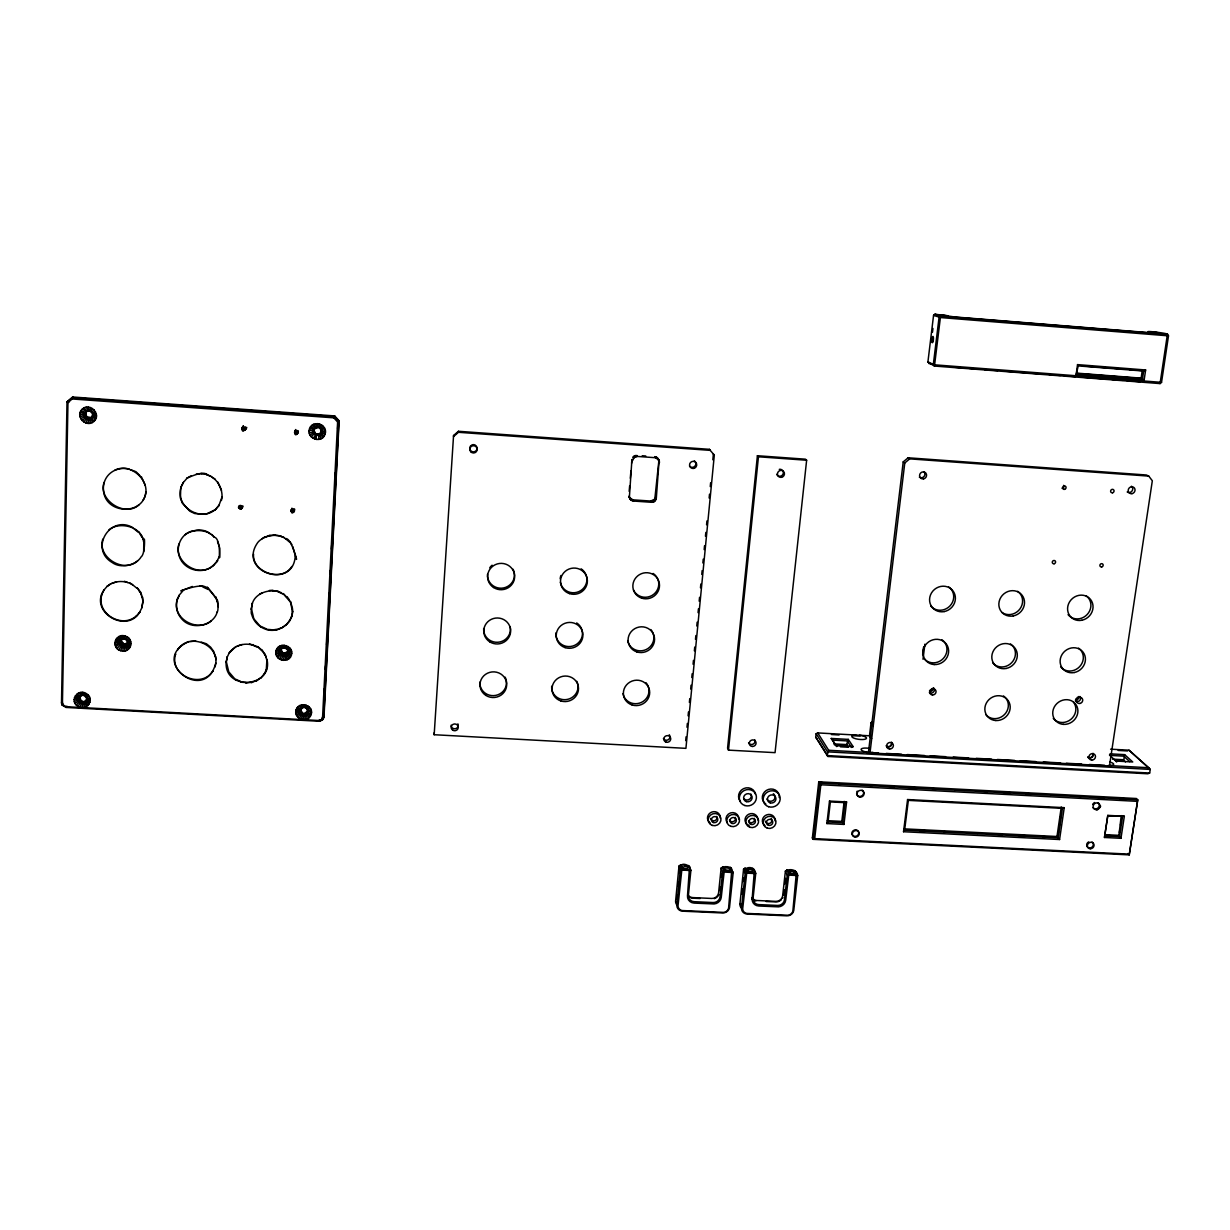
<?xml version="1.0" encoding="UTF-8"?>
<svg xmlns="http://www.w3.org/2000/svg" width="1230" height="1230" viewBox="0 0 1230 1230"><rect width="100%" height="100%" fill="white"/><g stroke="black" fill="none" stroke-linecap="round" stroke-linejoin="round"><path stroke-width="1.5" d="M62.438 703.176L67.958 402.641L72.14 398.966L333.837 417.831L337.62 422.028L322.568 717.444L321.445 719.704L318.954 720.519L65.928 706.697L63.422 705.59L61.5 702.868L67.004 401.918L72.785 397.013L334.714 415.925L339.126 420.829L324.043 715.952L322.291 720.18L319.047 721.257L66.051 707.45L62.084 705.067L61.5 702.868L62.392 701.592M434.175 734.725L453.562 435.497L458.436 431.284L709.372 449.319L714.307 455.162L685.925 748.347L434.175 734.725L434.221 732.726M324.059 694.458L324.351 688.723M325.335 669.612L325.535 665.784M326.596 644.751L326.796 640.922M327.764 621.811L327.964 617.983M329.04 596.95L329.24 593.137M330.209 574.01L330.409 570.182M331.47 549.149L331.67 545.336M333.914 501.348L334.114 497.535M335.175 476.502L335.375 472.674M337.62 428.701L337.82 424.873M629.16 491.354L629.652 485.742M630.298 478.239L630.944 470.752M631.605 463.264L631.928 459.513L629.452 496.305L630.144 499.073L633.542 501.056L651.454 502.286L654.252 501.563L656.313 498.15L659.126 460.235L655.436 457.714L637.448 456.438L634.157 457.529L632.558 460.604M629.868 498.58L629.237 497.366L632.912 499.841L650.747 501.056L654.806 499.119L658.803 461.419L657.773 458.175L659.126 460.235M685.694 740.614L686.063 736.801M686.986 727.253L687.355 723.424M688.093 715.783L688.462 711.97M689.384 702.422L689.753 698.594M690.676 689.046L691.045 685.218M691.783 677.576L692.152 673.763M693.074 664.215L693.443 660.387M694.366 650.839L694.735 647.026M695.473 639.385L695.857 635.556M696.78 626.009L697.149 622.196M698.071 612.632L698.44 608.819M699.178 601.178L699.547 597.35M700.47 587.802L700.839 583.989M701.761 574.441L702.13 570.612M702.868 562.971L703.237 559.158M704.16 549.595L704.529 545.782M705.451 536.234L705.82 532.405M706.558 524.764L706.927 520.951M709.141 498.027L709.51 494.214M710.248 486.573L710.617 482.744M712.831 459.82L713.385 454.085L714.307 455.162M676.746 898.607L677.1 894.963M677.976 885.831L678.33 882.171M679.221 873.039L679.575 869.395M303.272 719.658L303.964 713.661L307.562 711.34C306.854 716.521 298.29 713.984 300.704 709.187L296.107 709.833C292.909 719.073 308.315 723.701 311.159 714.538C314.357 705.297 298.936 700.654 296.107 709.833M757.403 455.73L727.576 748.148L728.483 750.131L775.054 752.652L806.634 460.235L805.419 459.174L757.403 455.73L758.449 456.791L806.634 460.235M728.483 750.131L758.449 456.791M719.688 890.535L720.073 886.738M721.057 877.236L721.441 873.423M316.879 439.571C312.743 434.851 325.151 431.1 318.37 434.498C311.897 435.374 316.51 426.226 309.468 428.947C306.009 438.572 322.029 444.076 325.043 434.205C328.533 424.565 312.466 419.046 309.468 428.947M731.25 872.208L731.635 868.564C729.221 866.074 723.917 866.058 721.134 868.073L718.597 892.78A6.381 5.919 -20.1 0 1 711.693 898.454L692.828 897.592A6.381 5.919 -19.1 0 1 688.185 895.209M741.782 894.256L742.366 888.798M743.135 881.526L743.52 877.882M283.423 660.402L284.637 653.299L288.481 650.793C288.02 659.126 275.935 653.837 281.562 647.61L280.455 650.486L276.15 650.393C272.937 659.726 288.496 664.554 291.372 655.221C294.616 645.888 279.01 641.045 276.15 650.393M783.525 895.363L784.156 889.69M784.786 884.016L785.417 878.328M1110.598 749.178L1129.002 750.192L1148.743 767.735L1150.235 769.411L1149.666 773.04L1147.805 773.778L827.959 756.465L815.736 737.277L816.151 733.68L817.766 732.926L870.978 735.878M90.467 407.56L90.051 411.097L92.696 413.91L91.635 417.431L93.926 421.413C86.438 428.424 74.369 416.032 82.318 409.083C89.805 402.072 101.875 414.479 93.926 421.413M812.369 837.984L818.765 781.803L1136.428 798.516L1137.75 799.777L1129.232 854.881L813.076 839.337L812.369 837.984L813.507 836.4M816.889 806.757L817.304 803.052M818.15 795.641L818.58 791.936M1127.941 853.528L1129.232 854.881L1137.75 799.777L819.488 783.049L813.076 839.337L814.691 838.645L820.841 784.755L818.765 781.803L823.454 782.88M826.898 823.577L829.497 801.068L846.594 801.945L843.949 824.423L826.898 823.577L828.036 821.994L830.358 801.914L829.497 801.068M843.949 824.423L841.812 821.394L844.164 801.376M846.594 801.945L844.948 802.667L842.581 822.716L828.036 821.994L827.298 820.656L841.812 821.394M903.22 461.88L868.611 750.93L869.994 752.929L1109.475 765.967L1152.326 480.761L1148.743 476.102L1146.375 474.995L908.109 457.791L903.22 461.88L904.773 462.972L869.994 752.929M1151.28 332.823C1137.381 329.44 1171.068 333.653 1167.408 334.391L1168.5 335.852L1161.535 382.361L1160.059 383.591L934.462 366.048L927.897 362.158L933.555 315.418L935.031 314.173L954.557 316.94L1151.28 332.823L1149.312 333.945M931.371 341.556L931.817 337.82M932.494 332.223L932.955 328.487M922.654 654.56L923.592 647.026M923.007 659.234L924.899 644.151M903.527 831.726L907.571 799.546L1064.227 807.664L1059.583 839.521L903.527 831.726L904.619 830.158L908.355 800.376L907.571 799.546M1076.096 374.935L1077.542 364.618L1145.637 369.969L1144.115 380.224L1076.096 374.935L1078.218 365.91L1077.542 364.618M84.44 692.798L84.055 695.442L86.623 698.025L86.192 700.623C79.366 705.559 77.536 691.552 85.362 695.196L86.377 693.659C95.602 698.671 86.269 712.216 78.013 706.343C68.757 701.331 78.105 687.755 86.377 693.659M904.619 830.158L1058.154 837.83L1056.985 836.508L1061.259 807.08L1062.428 808.356L1058.154 837.83L1059.583 839.521M1057.908 835.431L1058.461 831.695M1058.999 827.959L1059.537 824.223M1060.352 818.611L1060.89 814.875M1144.115 380.224L1141.133 378.148L1142.239 370.584L1129.186 369.569M1145.637 369.969L1143.669 371.045L1142.547 378.625L1077.157 373.536M1104.463 837.476L1107.815 815.382L1124.343 816.243L1120.961 838.307L1104.463 837.476L1107.815 815.382M1119.392 832.433L1119.946 828.774M1120.515 825.099L1121.068 821.425M92.158 422.582L91.251 417.631L86.669 416.724L85.716 412.527L85.27 415.31L87.007 417.693L89.898 418.262L92.681 416.386L95.294 419.83M145.832 491.923C143.849 514.709 108.117 514.74 103.843 493.076C100.737 477.532 113.391 465.755 129.089 468.953M139.159 504.608C125.814 517.83 97.847 500.456 104.073 482.468M143.679 551.716C143.787 522.243 146.724 552.854 141.081 556.929C136.745 564.662 121.278 569.275 112.099 562.479C89.083 548.888 110.07 514.417 132.794 527.593M137.622 560.88C123.861 573.641 97.001 557.405 102.782 539.124M136.1 616.384L139.897 611.925C126.736 634.588 88.545 611.664 104.12 589.8L101.49 595.013M136.469 615.83C122.093 629.114 95.725 613.555 101.906 594.49M114.851 642.952L119.787 642.045L122.324 637.494C111.699 647.933 135.684 648.041 124.83 638.739L125.26 636.125C115.528 632.389 110.546 648.21 120.678 650.701C130.395 654.437 135.377 638.631 125.26 636.125M143.003 500.195C154.211 483.821 131.487 461.373 114.713 470.26M142.619 602.7L141.758 607.805L142.972 602.162L142.403 596.965L142.972 602.162M122.769 651.085L123.615 645.981L124.937 643.966L128.366 642.321M215.342 509.666L219.109 505.269L215.342 509.666L205.733 514.294L194.847 513.571L189.851 511.219L182.378 503.255L180.426 498.196L180.764 487.634L183.347 482.452L180.764 487.634M215.619 509.235C200.936 522.842 174.568 506.422 181.087 487.234M213.297 565.662C223.153 553.638 214.204 566.415 208.854 568.567C200.505 572.473 190.127 570.397 183.731 563.786C173.307 552.685 178.55 534.158 192.864 530.822M213.574 565.17C198.568 579.468 173 560.803 178.95 544.014M82.026 707.573L83.379 701.546M217.233 611.817C214.035 625.224 192.357 631.128 181.917 619.12C177.105 613.955 175.106 606.452 177.151 599.64C180.118 593.229 180.072 593.982 177.151 599.64M211.283 620.889C198.368 632.497 170.924 619.29 177.458 599.118M215.804 663.001C204.949 705.328 147.385 659.618 189.097 641.46M212.698 671.519L212.975 670.919C201.305 689.538 168.572 675.178 175.69 653.914L175.383 654.498M218.848 505.684L222 497.028M184.992 534.865C191.68 529.131 207.163 528.439 214.343 537.249C222.307 538.31 218.402 574.81 219.863 547.904M241.772 428.501C251.566 421.721 239.266 439.049 243.202 426.21M216.972 612.356C219.755 609.773 215.804 590.677 218.141 606.728M226.12 662.509L227.273 656.912L226.12 662.509C224.813 691.475 273.598 687.278 266.941 659.203L266.28 669.889M295.231 556.191C293.171 590.139 238.328 572.273 256.962 543.706C260.806 536.803 276.166 531.76 285.468 538.648C292.771 536.68 301.811 580.283 292.74 546.489M251.228 609.296C254.441 593.46 249.798 612.617 251.72 614.447C253.503 621.411 258.961 626.977 265.711 629.253C279.026 634.157 294.923 622.073 292.356 607.835M294.508 432.253C303.81 425.503 292.74 442.631 295.6 429.947M290.926 510.481C300.059 503.823 289.281 520.705 291.94 508.159M275.797 652.346L280.286 651.423L281.132 648.471M325.043 434.205L321.122 432.099C321.676 428.025 318.647 426.149 321.291 431.177L325.412 432.161M291.541 616.86L292.663 611.264M277.042 648.61L280.886 649.609C283.085 646.104 289.235 648.825 287.835 652.823L291.372 655.221M87.96 423.366L89.344 418M322.398 718.32L323.552 718.335L324.043 715.952L322.998 715.491L323.828 717.044L322.291 720.18L321.445 719.704M320.507 719.873L320.215 721.164L319.908 720.442M319.339 719.95L318.954 720.519M307.162 712.139L310.283 716.306M311.528 712.631L307.731 710.463L307.392 711.986L311.159 714.538M305.778 713.308L307.269 718.874M306.562 712.816L308.961 717.782M310.652 708.834L306.624 708.634L307.485 710.217L311.344 710.679M307.485 710.217L307.331 708.726M304.902 713.6L305.332 719.519M295.738 711.755L300.535 710.064L303.041 713.508L301.242 719.289M300.535 709.833L303.364 706.927L305.225 707.019L306.624 708.634L309.468 707.219M302.196 713.108L299.382 718.443M304.302 706.866L300.935 709.034L296.983 708.08M302.472 707.219L299.997 705.497M301.473 712.524L297.798 717.167M303.364 706.927L301.95 704.851M788.891 873.838L787.231 875.053L797.701 875.545L796.486 874.084L788.891 873.838L785.693 900.252A7.442 6.873 -23 0 1 778.529 906.848L758.741 906.003A7.442 6.873 -22.2 0 1 752.176 898.73L754.236 872.208C733.972 872.808 753.744 860.616 755.712 873.577L753.068 898.346A6.396 5.904 -22.2 0 0 758.71 904.604L777.545 905.449A6.381 5.904 -23 0 0 784.479 899.776L787.231 875.053L785.401 871.101C789.552 868.288 797.209 869.472 797.701 875.545L793.75 910.554A6.365 5.873 -23.2 0 1 786.877 915.827L747.163 914.059A6.381 5.904 -21.5 0 1 741.49 908.201L745.196 873.069L743.581 869.133L745.042 868.18M300.612 710.955L295.923 713.707M301.704 707.711L298.306 706.589M300.935 711.801L296.615 715.553M746.856 871.87L742.705 908.601A5.32 4.92 -21.5 0 0 746.779 913.413L787.83 915.243A5.304 4.889 -23.2 0 0 792.889 910.846L796.225 874.192M680.451 865.136L679.006 866.074L680.267 870.025L676.838 905.295A6.411 5.95 -18.5 0 0 682.604 911.184L722.625 912.967A6.396 5.919 -20.3 0 0 729.498 907.663L733.172 872.516L731.958 871.055L724.286 870.809L721.257 897.316A7.472 6.919 -20.1 0 1 714.092 903.942L694.151 903.097A7.472 6.934 -19.2 0 1 687.493 895.778L689.369 869.164C676.515 872.255 679.098 859.186 689.553 866.581L690.876 870.517L688.4 895.409A6.411 5.95 -19.2 0 0 694.151 901.682L713.123 902.543A6.411 5.95 -20.1 0 0 720.057 896.839L722.61 872.009L721.134 868.073L722.856 867.027M681.943 868.811L678.022 905.695A5.335 4.951 -18.5 0 0 682.173 910.538L723.532 912.383A5.335 4.935 -20.3 0 0 728.606 907.971L731.681 871.148M319.754 423.981L318.708 427.44L319.585 427.871L321.676 424.934M288.558 648.902L287.912 650.916L291.556 651.3M288.051 651.654L287.405 653.684L290.48 657.005M286.59 652.915L285.929 654.944L287.451 659.603M287.405 652.377L286.759 654.406L289.142 658.496M285.637 653.222L285.498 660.249M284.637 653.299L283.653 653.115L281.378 660.018M280.963 649.409L282.746 652.7L279.487 659.142M281.962 652.069L277.888 657.85M281.393 651.27L280.717 653.299L276.689 656.205M281.055 650.363L280.379 652.392L275.981 654.329M285.314 648.149L286.16 645.596M289.265 621.488L291.725 616.322M285.806 625.363L289.45 620.935M292.017 606.651L290.357 601.239L292.479 611.802M314.772 439.156L316.602 434.021L317.555 434.221M281.409 628.223L286.006 624.809M264.035 674.455L266.495 669.274M260.606 678.299L264.25 673.856M276.366 629.898L281.608 627.669M287.082 597.473L283.146 593.537L290.172 601.762M266.726 659.803L265.096 654.391L262.005 650.163L257.9 646.796L249.49 643.905M256.24 681.143L260.822 677.684M251.212 682.788L256.455 680.528M271.015 630.237L276.565 629.33M264.881 654.975L262.005 650.163M291.802 566.476C282.377 582.466 251.858 572.55 253.534 554.023M306.024 705.082L305.055 707.665L304.133 707.496L303.995 704.713M245.892 683.157L251.443 682.189M265.711 629.253L271.215 629.683M261.79 650.732L257.9 646.796M252.15 604.222C254.687 593.106 270.416 587.663 281.532 592.783M240.603 682.189L246.123 682.542M260.837 626.993L253.811 618.782L251.458 608.758M120.678 650.701L122.616 645.796L123.922 643.782L124.937 643.966M235.868 646.549L229.272 652.899C234.377 645.473 244.293 642.49 252.796 645.135L253.026 644.551M79.95 707.204L82.425 701.377M272.752 590.769L278.272 591.261M235.745 679.975L228.765 671.826L226.382 661.924M289.619 542.123L285.468 538.648M242.141 644.505L237.098 646.165M262.298 592.783L259.576 594.182M293.632 512.218C296.661 510.358 290.265 507.313 290.972 510.957M292.694 512.403L293.693 510.066M293.186 512.372L294.17 510.035M292.217 512.31L293.217 509.973M291.418 511.788L292.417 509.451M291.787 512.095L292.786 509.774M280.548 536.326L284.022 537.418M291.141 511.403L292.14 509.066M85.793 422.935L88.36 417.8M275.197 535.281L280.748 535.865M320.231 433.329L322.752 437.634M321.122 432.099L320.707 432.96L324.136 436.081M319.431 433.867L320.999 438.787M321.368 429.885L325.243 430.07M215.204 666.337L214.943 666.937C222.169 645.612 189.266 631.144 177.597 649.886L177.919 649.317M321.03 428.978L324.52 428.071M318.524 434.159L319 439.448M320.476 428.178L323.305 426.318M215.311 656.82L213.697 651.393L210.576 647.149L206.409 643.782L201.213 642.106M269.77 535.619L275.397 534.835M309.099 430.992C314.557 427.625 317.771 434.99 312.851 438.218M314.972 432.96L311.221 436.819M317.648 423.566L317.755 427.256L318.708 427.44L314.434 428.855L310.391 427.071M264.665 537.31L269.985 535.173M314.419 432.161L310.006 435.082M317.909 426.918L316.786 427.302L315.526 423.689M84.486 694.812L84.055 695.442C75.03 693.951 82.01 707.619 86.607 699.993L85.593 701.315L87.791 705.666M121.693 638.216L121.217 641.015L123.922 643.782M139.544 612.463L142.111 607.266M314.096 431.253L309.284 433.083M316.94 426.979L315.864 427.61L313.512 424.35M314.434 428.855L316.018 427.271M315.218 427.809L311.759 425.503M333.837 417.831L334.714 415.925L334.237 416.862M216.772 561.726L219.294 556.544M314.019 429.701L314.603 428.517M227.027 657.496L229.518 652.315M92.465 408.514C89.575 411.112 92.757 414.479 95.463 411.712M195.878 641.122L190.496 641.476M215.45 597.18C195.708 574.41 217.049 596.335 217.356 602.1M296.784 434.19L298.229 432.191L297.245 434.036M296.292 434.221L297.768 432.33M295.815 434.113L297.291 432.36M295.369 433.898L296.368 432.053L295.507 430.408M294.723 433.191L295.723 431.33M295 433.59L296 431.73M294.554 432.729L295.554 430.884M294.6 431.776L295.8 429.516M192.372 586.464C161.022 599.087 202.596 580.007 206.732 588.155M241.403 508.759C244.985 502.394 233.27 507.759 241.403 508.759C244.954 506.468 238.282 503.301 238.728 507.483M241.803 508.497L243.14 506.176M240.465 508.928L241.803 506.606M240.957 508.897L242.279 506.576M219.417 546.627L217.51 541.63M239.988 508.836L241.326 506.514M239.174 508.313L240.511 505.991M239.543 508.636L240.896 506.314M238.897 507.929L240.234 505.607M1160.059 383.591L1167.408 334.391L940.566 316.079L935.031 314.173L933.555 315.418L940.735 317.571L1168.5 335.852M214.343 537.249L211.806 534.466M210.115 533.759C207.086 530.484 198.953 528.885 194.263 530.714M1109.475 754.959L1116.702 761.924L1116.102 761.062L1132.738 761.97L1124.62 754.636L1123.713 760.586L1114.58 760.079M64.129 706.143L64.636 705.451M221.385 500.502C224.152 491.816 218.11 477.732 207.132 474.934C202.996 468.323 176.321 484.159 191.019 475.872M128.781 641.445L126.429 645.058L128.55 649.179M125.952 643.905L124.645 645.919L124.876 650.947M126.905 643.598L125.598 645.596L126.844 650.286M85.239 701.177L86.1 706.773M122.985 643.367L118.741 649.824M122.201 642.721L117.081 648.502M84.332 701.484L84.132 707.435M78.013 706.343L81.549 700.977M121.586 641.922L115.835 646.842M125.767 639.17L127.197 637.017M121.217 641.015L119.894 643.013L115.067 644.951M221.508 490.386L217.741 481.96M80.796 700.393L76.352 705.036M79.873 698.794L74.323 701.53M82.564 694.704L80.242 692.552M80.227 699.639L75.107 703.406M83.532 694.643L82.349 692.413M80.903 695.504L79.489 697.641L74.4 697.61M79.766 697.887L74.092 699.547M81.672 694.996L78.274 693.213M66.927 706.158L65.928 706.697M142.05 597.503L140.451 592.045L138.314 589.155M62.53 702.714L61.638 703.99L62.546 704.098M140.097 592.553L137.237 587.709M212.144 477.317L215.265 479.285M244.924 430.023L246.769 427.41M245.247 429.67C249.09 426.472 242.864 430.438 243.11 426.672M110.5 583.927L107.148 586.387C114.206 580.406 124.799 580.007 132.609 584.773L129.642 582.728M244.063 430.438L245.4 428.609M244.524 430.3L245.846 428.455M243.586 430.469L244.908 428.64M242.648 430.162L243.986 428.332M243.094 430.377L244.432 428.547M242.264 429.839L243.617 428.009M241.987 429.439L243.325 427.61M241.818 428.978L243.156 427.148M127.597 582.466L124.368 581.267M207.132 474.934L210.761 476.133M241.849 428.025L243.402 425.78M848.27 739.384L831.249 738.446L832.618 740.106L847.132 740.906L851.483 747.41L853.143 746.641L848.27 739.384L846.701 744.581L848.439 747.194M878.497 753.006L828.666 750.285L827.083 755.574L1149.666 773.04M83.794 421.982L87.438 417.37M201.689 473.858L207.424 474.534M116.712 581.79L111.592 583.466M196.2 474.18L201.981 473.473M143.603 541.754C141.758 525.84 118.587 521.336 108.87 529.946M141.635 536.741L138.759 531.883M286.221 648.579L288.051 646.473M183.039 482.852L186.852 478.439M103.704 590.323L107.548 585.88M124.83 638.739L120.356 640.215L116.035 639.17M179.38 594.966L183.147 590.538M145.186 485.235L141.388 476.763M139.943 475.672L135.992 471.72L130.549 469.691M305.916 708.049L307.9 705.928M746.502 871.732L745.196 873.069L755.712 873.577L753.006 868.564M722.594 867.119L723.932 870.671L722.61 872.009L733.172 872.516L730.22 867.365M681.589 868.672L680.267 870.025L690.876 870.517L688.477 865.505M94.172 409.928L92.173 411.865M680.728 865.028L679.006 866.074L675.593 901.175A6.381 5.919 -18.4 0 0 677.192 905.234M67.958 402.641L67.004 401.918L72.785 397.013L73.493 398.059M709.372 449.319L710.264 450.365L458.467 432.299L453.578 436.512L453.562 435.497M82.087 420.583L86.669 416.724M904.773 462.972L909.677 458.867L1148.743 476.102M740.967 907.556A6.35 5.873 -21.5 0 1 739.907 904.081L743.581 869.133L745.319 868.088M752.053 897.516A6.35 5.889 -22.2 0 0 757.034 900.498L775.776 901.359A6.35 5.873 -23 0 0 782.664 895.717L785.401 871.101L787.123 870.056M90.328 417.939L90.128 423.243M86.069 415.909L80.78 418.8M85.716 414.987L79.981 416.786M91.389 411.22L87.145 411.266L84.086 407.914M85.746 413.08L80.073 412.573M90.482 410.789L89.067 410.912L88.299 407.115M85.593 414.018L79.75 414.664M82.318 409.083L86.776 411.481L85.716 412.527L80.949 410.666M87.145 411.266L89.498 410.589M88.499 410.651L86.115 407.238M86.346 411.804L87.576 410.958M261.913 538.786L264.881 536.849M63.422 705.59L62.976 703.775L62.084 705.067L62.884 704.898M126.567 639.8L128.843 638.324M321.614 719.504L322.568 718.874M88.022 694.95L85.7 696.426L89.283 696.595M870.502 735.002L869.502 735.601L870.287 737.662M286.99 649.209L289.65 647.764M337.62 422.028L339.126 420.829L338.004 421.06M739.937 903.712L740.798 903.65A5.289 4.889 -21.5 0 0 741.09 905.465M1064.227 807.664L1062.428 808.356L908.355 800.376M1124.343 816.243L1108.415 816.197M127.167 640.615L130.088 640M287.574 650.009L290.834 649.425M322.568 717.444L323.751 717.244L338.865 421.475L334.452 416.555L71.894 397.613L72.14 398.966M1161.535 382.361L934.969 364.849L927.897 362.158M269.37 590.477L272.952 590.246M92.696 413.91L96.263 413.726M115.174 640.984L119.94 641.091M1072.714 795.918L1078.526 796.194M700.131 898.515L692.552 898.177A7.411 6.888 -19.1 0 1 690.783 897.869M766.121 901.513L776.407 901.928A7.395 6.827 -23 0 0 779.082 901.236M684.987 865.982L689.553 866.581M744.473 868.78L749.501 869.026M786.247 870.763L795.81 871.593M1105.939 834.693L1118.224 835.308L1120.961 838.307M833.217 821.748L842.658 822.224M1106.031 835.462L1113.35 835.831M1105.432 835.923L1119.515 836.631L1122.529 816.935L1121.237 815.644L1118.823 836.108M903.742 828.836L1056.985 836.508M919.148 830.373L928.635 830.85M943.81 831.618L953.296 832.08M968.471 832.848L977.958 833.325M993.133 834.078L1002.619 834.555M1017.794 835.308L1027.281 835.785M1042.456 836.554L1051.942 837.015M814.691 838.645L1128.648 854.097M830.358 801.914L844.948 802.667M867.719 785.109L872.608 785.37M838.722 783.679L846.363 784.079M861.63 784.878L871.178 785.386M884.539 786.078L894.087 786.585M907.448 787.292L916.98 787.784M932.263 788.599L941.796 789.091M955.157 789.798L964.704 790.29M978.065 790.998L987.613 791.505M1002.88 792.305L1010.522 792.704M1025.789 793.504L1035.337 794.011M1050.605 794.811L1058.246 795.21M1073.513 796.01L1081.155 796.41M1096.422 797.225L1104.048 797.624M1119.331 798.424L1128.863 798.931M820.841 784.755L1136.797 801.314M831.434 734.525L839.091 734.956M852.467 735.694L860.108 736.109M1118.116 750.423L1127.664 750.946M1109.983 753.836L1124.62 754.636M1109.614 755.374L1123.667 756.158L1129.694 761.616M1112.581 759.141L1123.113 759.725L1125.527 761.924M834.002 743.889L846.701 744.581L847.547 745.472L834.34 744.75M853.143 746.641L835.939 745.703L831.249 738.446M840.474 746.81L847.808 747.21M886.169 753.421L901.498 754.251M907.248 754.574L924.499 755.512M930.249 755.82L945.578 756.665M953.25 757.08L968.579 757.911M976.251 758.326L991.58 759.171M997.33 759.479L1014.581 760.417M1020.331 760.74L1035.66 761.57M1043.332 761.985L1060.583 762.923M1066.333 763.246L1081.662 764.076M1089.319 764.491L1104.663 765.337M1108.491 765.537L1148.743 767.735M84.901 398.874L88.714 399.15M102.044 400.119L105.842 400.396M119.172 401.349L122.969 401.626M136.299 402.594L140.112 402.856M153.427 403.824L157.24 404.101M170.555 405.054L174.368 405.331M185.792 406.161L191.496 406.577M202.919 407.391L208.623 407.807M220.047 408.637L225.751 409.037M237.175 409.867L240.988 410.144M254.303 411.097L258.115 411.374M288.558 413.572L292.371 413.849M305.701 414.802L309.499 415.079M322.829 416.048L326.627 416.324M642.183 455.746L645.765 456.007M1082.523 365.91L1093.716 366.786M1099.312 367.217L1110.521 368.093M1114.257 368.385L1125.45 369.277M1078.218 365.91L1143.669 371.045M1077.726 373.213L1141.133 378.148M932.494 363.865L929.034 363.603L928.865 362.112M954.096 367.201L965.489 368.093M969.286 368.385L980.679 369.277M984.477 369.569L997.776 370.599M1001.574 370.891L1012.982 371.783M1016.78 372.075L1028.172 372.967M1031.97 373.259L1043.363 374.151M1049.067 374.596L1060.46 375.473M1064.258 375.765L1075.65 376.657M1079.463 376.949L1090.856 377.841M1096.545 378.286L1107.953 379.178M1111.751 379.47L1123.144 380.347M1126.941 380.654L1140.241 381.684M127.536 641.537L130.857 641.891M86.623 698.025L90.051 698.471M947.438 316.617L948.591 316.771M303.041 713.508L303.964 713.661M199.86 585.941L203.442 586.618M75.261 695.826L79.873 696.826M322.014 719.073L323.044 719.335L322.445 717.121M92.803 414.879L96.493 415.848M67.911 401.318L69.326 401.733M754.052 869.625L752.652 868.426M288.005 651.869L291.725 653.268M127.643 642.506L131.072 643.89M658.096 458.836L655.882 456.884L656.589 457.96M86.73 698.932L90.282 700.439M305.225 707.019L306.07 707.419M235.991 679.36L240.849 681.589M252.796 645.135L257.67 647.38M261.052 626.439L265.926 628.699M282.746 652.7L283.653 653.115M203.15 587.14L208.101 589.431M76.567 694.32L80.473 696.134M278.072 591.768L282.962 594.059M315.71 433.59L316.602 434.021M117.357 637.663L121.001 639.477M278.38 647.103L281.532 648.887M92.65 415.832L96.171 417.939M908.109 457.791L909.677 458.867M127.49 643.459L130.749 645.858M86.577 699.824L89.959 702.391M132.609 584.773L136.868 588.217M134.101 528.823L138.39 532.329M119.079 636.54L121.832 638.939M280.086 645.996L282.362 648.348M127.074 644.336L129.888 647.657M86.192 700.623L89.114 704.175M815.736 737.277L817.074 738.938M873.192 725.654L871.04 722.733L872.424 721.595L871.04 722.733L869.502 735.601L871.639 738.584M287.282 596.95L289.327 599.81M289.819 541.661L291.879 544.567M1129.002 750.192L1150.235 769.411L827.498 751.853L816.151 733.68M658.619 459.697L659.341 460.773M656.912 457.406L657.635 458.483M658.757 460.251L659.48 461.342M656.42 457.099L657.128 458.19M658.803 461.419L659.526 462.511M654.729 456.638L655.436 457.714M832.618 740.106L836.8 746.61M121.047 635.879L122.8 638.616M817.766 732.926L828.666 750.285M818.073 740.522L827.959 756.465M636.802 455.361L637.448 456.438M635.633 455.438L636.279 456.515M635.049 455.577L635.695 456.653M635.141 456.884L633.988 456.099L634.634 457.176M954.557 316.94L955.372 318.293M633.512 456.453L634.157 457.529M633.727 457.944L633.081 456.868L633.358 458.406M655.605 496.951L656.313 498.15M655.344 498.073L656.067 499.288M655.113 498.611L655.821 499.826M654.806 499.119L655.513 500.333M654.437 499.58L655.144 500.795M654.022 499.98L654.729 501.21M653.545 500.333L654.252 501.563M653.038 500.625L653.73 501.84M652.484 500.841L653.192 502.071M651.915 500.994L652.623 502.209M650.747 501.056L651.454 502.286M632.912 499.841L633.542 501.056M631.774 499.611L632.404 500.825M631.236 499.38L631.866 500.61M630.729 499.088L631.359 500.318M628.884 496.259L629.514 497.474M630.283 498.734L630.898 499.949M629.022 496.828L630.498 499.549M794.795 870.533L796.486 874.084M282.039 645.35L283.315 648.041M786.862 870.164L788.522 873.715M140.451 592.045L141.758 595.32M142.004 536.28L143.31 539.616M730.574 867.504L731.958 871.055M215.727 596.658L216.987 599.933M265.096 654.391L266.326 657.604M123.154 635.741L123.815 638.555M215.588 656.236L215.927 659.634M307.654 709.572L307.562 711.109M284.115 645.212L284.315 647.964M458.436 431.284L458.467 432.299M716.798 816.382A3.229 3.029 -21.5 0 1 714.815 820.656A3.229 3.029 -21.5 0 1 710.725 818.411M710.156 822.901A6.458 6.058 -21.5 0 1 708.096 815.382A6.458 6.058 -21.5 0 1 715.599 811.815A6.458 6.058 -21.5 0 1 720.257 818.088M735.248 817.32A3.229 3.014 -22.5 0 1 733.664 821.409A3.229 3.014 -22.5 0 1 729.436 820.087M727.407 822.778A6.458 6.042 -22.5 0 1 730.497 812.938A6.458 6.042 -22.5 0 1 738.707 819.026M754.313 818.273A3.229 3.014 -23.5 0 1 752.714 822.363A3.229 3.014 -23.5 0 1 748.486 821.04M749.132 825.453A6.442 6.027 -23.5 0 1 745.257 818.288A6.442 6.027 -23.5 0 1 752.591 813.614A6.442 6.027 -23.5 0 1 757.741 819.98M771.195 818.488A3.213 3.014 -24.3 0 1 770.026 823.239A3.213 3.014 -24.3 0 1 765.583 821.163M764.999 825.622A6.442 6.012 -24.3 0 1 763 818.15A6.442 6.012 -24.3 0 1 770.472 814.583A6.442 6.012 -24.3 0 1 775.054 820.841M677.115 903.128A5.304 4.92 -18.4 0 1 676.654 901.99M718.92 894.548A7.411 6.888 -20.1 0 1 714.2 898.669M689.138 897.147A7.411 6.888 -19.1 0 1 688.4 896.655M741.998 908.616A6.35 5.873 -21.5 0 1 741.444 908.124M782.926 897.47A7.395 6.827 -23 0 1 782.511 898.269M781.373 899.683A7.395 6.827 -23 0 1 779.912 900.806M755.85 900.99A7.38 6.842 -22.2 0 1 753.344 900.068M752.622 899.576A7.38 6.842 -22.2 0 1 751.976 898.976M750.961 794.088A4.305 4.044 -23.9 0 1 743.75 798.685M740.46 801.407A8.625 8.087 -23.9 0 1 743.55 788.645A8.625 8.087 -23.9 0 1 755.481 794.257M774.7 795.318A4.305 4.028 -25.1 0 1 772.548 800.807A4.305 4.028 -25.1 0 1 766.92 799.023M773.301 793.75A4.305 4.028 -25.1 0 1 774.116 794.442M765.813 804.005A8.61 8.057 -25.1 0 1 763.138 793.965A8.61 8.057 -25.1 0 1 773.147 789.214A8.61 8.057 -25.1 0 1 779.266 797.609M1131.446 486.219A3.582 3.306 -49.5 0 1 1132 491.031A3.582 3.306 -49.5 0 1 1127.187 491.969M924.222 471.966A3.598 3.413 -48.2 0 1 919.348 477.194M1093.163 753.39A3.429 3.121 -37.9 0 1 1088.027 757.572M891.658 742.274A3.459 3.229 -32.2 0 1 886.507 746.502M1073.36 701.992A12.961 11.9 -38.9 0 1 1070.853 719.381A12.961 11.9 -38.9 0 1 1053.28 718.397M1003.449 695.949A12.976 12.023 -37.3 0 1 1004.649 714.384A12.976 12.023 -37.3 0 1 985.691 714.522M941.903 639.754A13.115 12.285 -38 0 1 943.272 658.527A13.115 12.285 -38 0 1 924.068 658.619M1010.507 643.966A13.084 12.162 -39.8 0 1 1011.69 662.663A13.084 12.162 -39.8 0 1 992.625 662.755M1078.526 648.149A13.069 12.039 -41.1 0 1 1079.54 666.752A13.069 12.039 -41.1 0 1 1060.629 666.86M1086.09 595.751A13.176 12.162 -43.5 0 1 1087.089 614.6A13.176 12.162 -43.5 0 1 1068.055 614.646M1017.641 591.323A13.192 12.3 -42.4 0 1 1019.931 608.942A13.192 12.3 -42.4 0 1 1002.004 612.494M948.638 586.864A13.223 12.423 -40.9 0 1 949.99 605.898A13.223 12.423 -40.9 0 1 930.664 605.929M1080.032 696.549A3.244 2.983 -39.7 0 1 1075.589 701.177M933.785 687.985A3.26 3.044 -36 0 1 929.342 692.659M1063.627 485.358A1.799 1.676 -49.1 0 1 1062.013 488.233M853.943 830.173A3.49 3.229 -27.9 0 1 858.755 832.987A3.49 3.229 -27.9 0 1 853.774 836.139A3.49 3.229 -27.9 0 1 853.174 830.665M1092.086 842.043A3.459 3.137 -35 0 1 1091.64 847.424A3.459 3.137 -35 0 1 1086.674 845.441M1086.674 844.595A3.459 3.137 -35 0 1 1087.366 842.996M1087.996 842.35A3.459 3.137 -35 0 1 1088.765 841.873M862.215 790.152A3.613 3.367 -29.3 0 1 861.923 795.856A3.613 3.367 -29.3 0 1 856.572 793.734M856.787 791.966A3.613 3.367 -29.3 0 1 857.233 791.151M1098.021 802.713A3.582 3.26 -36.3 0 1 1098.282 807.726A3.582 3.26 -36.3 0 1 1093.07 807.787M1092.67 804.482A3.582 3.26 -36.3 0 1 1093.132 803.697M1093.793 803.021A3.582 3.26 -36.3 0 1 1094.577 802.529M1100.65 806.157A6.949 6.304 -36.3 0 1 1099.743 807.695M1098.482 808.986A6.949 6.304 -36.3 0 1 1096.96 809.955M891.273 742.459A3.014 2.814 -32.2 0 1 886.215 745.672M1092.778 753.575A2.998 2.737 -37.9 0 1 1087.751 756.758M859.524 735.248A7.426 2.076 7.2 0 1 865.951 738.892A7.426 2.076 7.2 0 1 854.127 738.246A7.426 2.076 7.2 0 1 855.819 735.048M866.889 753.221A3.69 1.061 7.3 0 1 867.842 753.313M872.946 752.36A7.165 2.045 7.3 0 1 863.829 751.392A7.165 2.045 7.3 0 1 861.861 748.578A7.165 2.045 7.3 0 1 870.302 748.563M1109.629 761.924A7.226 1.937 9.2 0 1 1113.673 764.399A7.226 1.937 9.2 0 1 1108.891 765.429M933.093 687.924A3.244 3.029 -36.1 0 1 929.542 691.66M1078.91 696.472A3.229 2.967 -39.7 0 1 1075.358 700.162M932.033 688.585A3.244 3.029 -36.1 0 1 929.526 690.645M1077.588 697.102A3.229 2.967 -39.7 0 1 1075.881 698.871M694.366 460.835A3.613 3.536 -41 0 1 694.904 466.17A3.613 3.536 -41 0 1 689.523 466.139M476.179 445.906A3.659 3.613 11.5 0 1 474.119 451.825A3.659 3.613 11.5 0 1 469.937 447.09M470.367 446.244A3.659 3.613 11.5 0 1 470.998 445.537M471.797 445.014A3.659 3.613 11.5 0 1 475.457 445.275M669.966 736.309A3.49 3.306 -20.5 0 1 663.401 738.492M669.212 734.771A3.49 3.306 -20.5 0 1 669.704 735.494M458.237 725.577A3.552 3.383 -4.1 0 1 454.47 728.76A3.552 3.383 -4.1 0 1 451.149 725.193M457.868 723.87A3.552 3.383 -4.1 0 1 458.175 724.701M653.145 573.457A13.345 12.946 -24.2 0 1 654.037 594.044A13.345 12.946 -24.2 0 1 633.481 590.046M650.808 629.529A13.269 12.777 -21.3 0 1 646.257 649.502A13.269 12.777 -21.3 0 1 627.684 640.584M645.965 682.665A13.176 12.607 -19.3 0 1 641.46 702.376A13.176 12.607 -19.3 0 1 622.995 693.628M505.161 677.161A13.33 12.777 -6.6 0 1 495.736 695.396A13.33 12.777 -6.6 0 1 479.9 682.127M510.204 626.777A13.407 12.961 -6 0 1 497.873 642.26A13.407 12.961 -6 0 1 483.667 628.545M513.095 569.275A13.499 13.13 -5.1 0 1 503.516 587.955A13.499 13.13 -5.1 0 1 487.495 574.226M489.755 567.783A13.499 13.13 -5.1 0 1 492.092 565.2M581.129 568.829A13.407 13.053 -15.4 0 1 580.821 590.554A13.407 13.053 -15.4 0 1 560.373 582.267M560.188 578.853A13.407 13.053 -15.4 0 1 560.911 575.502M576.716 622.949A13.33 12.869 -14 0 1 574.887 645.243A13.33 12.869 -14 0 1 555.899 632.912M576.778 681.297A13.238 12.7 -13.1 0 1 567.261 699.44A13.238 12.7 -13.1 0 1 551.67 686.248M779.282 469.337A3.567 3.444 -44.8 0 1 783.233 471.813A3.567 3.444 -44.8 0 1 780.973 476.041A3.567 3.444 -44.8 0 1 776.637 474.303M754.759 739.753A3.429 3.244 -25.7 0 1 753.052 744.15A3.429 3.244 -25.7 0 1 748.563 742.705M939.074 317.34L933.309 364.603L934.462 366.048L940.566 316.079L939.074 317.34M1158.091 332.746L1151.711 332.131L1158.091 332.746M947.592 315.741L941.334 315.172L947.592 315.741M712.355 825.438A6.473 6.073 -21.5 0 0 720.934 818.35A6.473 6.073 -21.5 0 0 710.525 815.06A6.473 6.073 -21.5 0 0 712.355 825.438M713.477 822.532A3.244 3.029 -21.5 0 0 717.766 818.98A3.244 3.029 -21.5 0 0 712.57 817.35A3.244 3.029 -21.5 0 0 713.477 822.532M730.851 826.36A6.473 6.058 -22.5 0 0 739.445 819.272A6.473 6.058 -22.5 0 0 729.067 815.997A6.473 6.058 -22.5 0 0 730.851 826.36M731.988 823.454A3.229 3.029 -22.5 0 0 736.278 819.918A3.229 3.029 -22.5 0 0 731.097 818.273A3.229 3.029 -22.5 0 0 731.988 823.454M749.946 827.313A6.458 6.042 -23.5 0 0 758.541 820.241A6.458 6.042 -23.5 0 0 748.194 816.966A6.458 6.042 -23.5 0 0 749.946 827.313M751.1 824.408A3.229 3.014 -23.5 0 0 755.389 820.871A3.229 3.014 -23.5 0 0 750.208 819.242A3.229 3.014 -23.5 0 0 751.1 824.408M767.32 828.174A6.458 6.027 -24.3 0 0 775.915 821.102A6.458 6.027 -24.3 0 0 765.583 817.842A6.458 6.027 -24.3 0 0 767.32 828.174M768.458 825.284A3.229 3.014 -24.3 0 0 772.763 821.748A3.229 3.014 -24.3 0 0 767.597 820.102A3.229 3.014 -24.3 0 0 768.458 825.284M683.142 867.796A3.106 1.107 6 0 0 688.108 867.519A3.106 1.107 6 0 0 683.88 865.951A3.106 1.107 6 0 0 683.142 867.796M725.423 869.795A3.106 1.107 6.5 0 0 730.328 869.518A3.106 1.107 6.5 0 0 726.038 867.95A3.106 1.107 6.5 0 0 725.423 869.795M747.948 870.855A3.106 1.107 6.7 0 0 752.837 870.579A3.106 1.107 6.7 0 0 748.516 869.01A3.106 1.107 6.7 0 0 747.948 870.855M789.906 872.823A3.106 1.092 7.2 0 0 794.734 872.562A3.106 1.092 7.2 0 0 790.352 870.978A3.106 1.092 7.2 0 0 789.906 872.823M744.842 805.527A8.641 8.103 -23.8 0 0 756.327 796.041A8.641 8.103 -23.8 0 0 742.474 791.628A8.641 8.103 -23.8 0 0 744.842 805.527M746.364 801.637A4.32 4.059 -23.8 0 0 752.099 796.886A4.32 4.059 -23.8 0 0 745.18 794.688A4.32 4.059 -23.8 0 0 746.364 801.637M768.627 806.726A8.625 8.087 -25.1 0 0 780.112 797.271A8.625 8.087 -25.1 0 0 766.321 792.858A8.625 8.087 -25.1 0 0 768.627 806.726M770.165 802.852A4.32 4.044 -25.1 0 0 775.899 798.116A4.32 4.044 -25.1 0 0 768.996 795.918A4.32 4.044 -25.1 0 0 770.165 802.852M1132 493.661A3.598 3.321 -49.5 0 0 1134.383 487.956A3.598 3.321 -49.5 0 0 1128.464 489.11A3.598 3.321 -49.5 0 0 1132 493.661M923.561 478.87A3.613 3.429 -48.1 0 0 925.836 473.089A3.613 3.429 -48.1 0 0 919.825 474.242A3.613 3.429 -48.1 0 0 923.561 478.87M1091.687 760.094A3.444 3.137 -37.8 0 0 1095.269 755.374A3.444 3.137 -37.8 0 0 1089.565 755.066A3.444 3.137 -37.8 0 0 1091.687 760.094M889.598 749.024A3.459 3.229 -32.2 0 0 893.118 744.242A3.459 3.229 -32.2 0 0 887.276 743.919A3.459 3.229 -32.2 0 0 889.598 749.024M1081.8 620.258A13.223 12.208 -43.5 0 0 1090.533 599.441A13.223 12.208 -43.5 0 0 1068.609 603.73A13.223 12.208 -43.5 0 0 1081.8 620.258M1074.267 672.533A13.115 12.069 -41.1 0 0 1082.923 651.962A13.115 12.069 -41.1 0 0 1061.136 656.266A13.115 12.069 -41.1 0 0 1074.267 672.533M1063.535 724.378A13.007 11.931 -38.9 0 0 1077.019 706.497A13.007 11.931 -38.9 0 0 1055.432 705.221A13.007 11.931 -38.9 0 0 1063.535 724.378M1013.289 615.938A13.238 12.331 -42.4 0 0 1021.915 595.013A13.238 12.331 -42.4 0 0 999.852 599.317A13.238 12.331 -42.4 0 0 1013.289 615.938M1006.171 668.459A13.13 12.192 -39.7 0 0 1014.719 647.795A13.13 12.192 -39.7 0 0 992.795 652.1A13.13 12.192 -39.7 0 0 1006.171 668.459M995.823 720.534A13.023 12.054 -37.3 0 0 1009.261 702.576A13.023 12.054 -37.3 0 0 987.49 701.285A13.023 12.054 -37.3 0 0 995.823 720.534M934.17 664.554A13.161 12.331 -38 0 0 947.638 646.319A13.161 12.331 -38 0 0 925.56 644.935A13.161 12.331 -38 0 0 934.17 664.554M944.225 611.571A13.269 12.469 -40.9 0 0 952.712 590.554A13.269 12.469 -40.9 0 0 930.526 594.874A13.269 12.469 -40.9 0 0 944.225 611.571M1079.955 703.452A3.26 2.983 -39.6 0 0 1082.108 698.363A3.26 2.983 -39.6 0 0 1076.696 699.44A3.26 2.983 -39.6 0 0 1079.955 703.452M932.463 694.981A3.275 3.06 -36 0 0 935.815 690.461A3.275 3.06 -36 0 0 930.326 690.138A3.275 3.06 -36 0 0 932.463 694.981M1101.711 566.922A1.722 1.584 -45.7 0 0 1102.849 564.216A1.722 1.584 -45.7 0 0 1100.02 564.77A1.722 1.584 -45.7 0 0 1101.711 566.922M1054.125 563.755A1.722 1.599 -45.2 0 0 1055.248 561.034A1.722 1.599 -45.2 0 0 1052.403 561.603A1.722 1.599 -45.2 0 0 1054.125 563.755M1112.535 492.784A1.799 1.661 -49.3 0 0 1113.719 489.924A1.799 1.661 -49.3 0 0 1110.752 490.509A1.799 1.661 -49.3 0 0 1112.535 492.784M1064.534 489.371A1.799 1.676 -49.1 0 0 1065.718 486.511A1.799 1.676 -49.1 0 0 1062.735 487.08A1.799 1.676 -49.1 0 0 1064.534 489.371M1090.211 848.761A3.459 3.137 -35 0 0 1093.824 844.041A3.459 3.137 -35 0 0 1088.058 843.749A3.459 3.137 -35 0 0 1090.211 848.761M855.357 837.138A3.49 3.244 -27.9 0 0 858.909 832.341A3.49 3.244 -27.9 0 0 852.99 832.049A3.49 3.244 -27.9 0 0 855.357 837.138M860.139 797.148A3.628 3.367 -29.3 0 0 863.814 792.166A3.628 3.367 -29.3 0 0 857.679 791.859A3.628 3.367 -29.3 0 0 860.139 797.148M1096.053 809.632A3.582 3.26 -36.3 0 0 1099.805 804.727A3.582 3.26 -36.3 0 0 1093.839 804.405A3.582 3.26 -36.3 0 0 1096.053 809.632M693.72 468.415A3.628 3.552 -40.9 0 0 695.903 462.557A3.628 3.552 -40.9 0 0 689.769 463.725A3.628 3.552 -40.9 0 0 693.72 468.415M470.721 451.718A3.675 3.628 11.2 0 0 476.979 450.518A3.675 3.628 11.2 0 0 472.781 445.767A3.675 3.628 11.2 0 0 470.721 451.718M666.076 742.136A3.506 3.321 -20.5 0 0 670.704 738.292A3.506 3.321 -20.5 0 0 665.046 736.463A3.506 3.321 -20.5 0 0 666.076 742.136M452.732 730.174A3.552 3.383 -4.2 0 0 458.267 727.545A3.552 3.383 -4.2 0 0 453.132 724.316A3.552 3.383 -4.2 0 0 452.732 730.174M641.583 598.118A13.392 12.976 -24.2 0 0 659.311 583.235A13.392 12.976 -24.2 0 0 637.632 575.948A13.392 12.976 -24.2 0 0 641.583 598.118M636.771 651.885A13.299 12.807 -21.3 0 0 654.375 637.155A13.299 12.807 -21.3 0 0 632.835 630.021A13.299 12.807 -21.3 0 0 636.771 651.885M632.02 704.944A13.223 12.638 -19.3 0 0 649.502 690.353A13.223 12.638 -19.3 0 0 628.1 683.373A13.223 12.638 -19.3 0 0 632.02 704.944M569.444 593.598A13.453 13.084 -15.4 0 0 587.171 578.638A13.453 13.084 -15.4 0 0 565.262 571.304A13.453 13.084 -15.4 0 0 569.444 593.598M565.093 647.61A13.376 12.915 -14 0 0 582.697 632.804A13.376 12.915 -14 0 0 560.926 625.64A13.376 12.915 -14 0 0 565.093 647.61M560.803 700.916A13.284 12.746 -13.2 0 0 578.285 686.263A13.284 12.746 -13.2 0 0 556.637 679.252A13.284 12.746 -13.2 0 0 560.803 700.916M493.538 587.494A13.545 13.176 -5.2 0 0 514.632 577.423A13.545 13.176 -5.2 0 0 495.213 564.724A13.545 13.176 -5.2 0 0 493.538 587.494M489.678 641.799A13.453 12.992 -6 0 0 510.619 631.82A13.453 12.992 -6 0 0 491.324 619.336A13.453 12.992 -6 0 0 489.678 641.799M485.865 695.396A13.361 12.823 -6.6 0 0 506.668 685.479A13.361 12.823 -6.6 0 0 487.495 673.21A13.361 12.823 -6.6 0 0 485.865 695.396M781.511 477.332A3.582 3.459 -44.7 0 0 783.695 471.582A3.582 3.459 -44.7 0 0 777.683 472.735A3.582 3.459 -44.7 0 0 781.511 477.332M752.314 746.472A3.444 3.244 -25.7 0 0 755.774 741.705A3.444 3.244 -25.7 0 0 749.9 741.383A3.444 3.244 -25.7 0 0 752.314 746.472M933.078 341.448A3.183 0.815 -84.1 0 0 932.986 336.436A3.183 0.815 -84.1 0 0 931.74 340.91A3.183 0.815 -84.1 0 0 933.078 341.448"/></g></svg>
